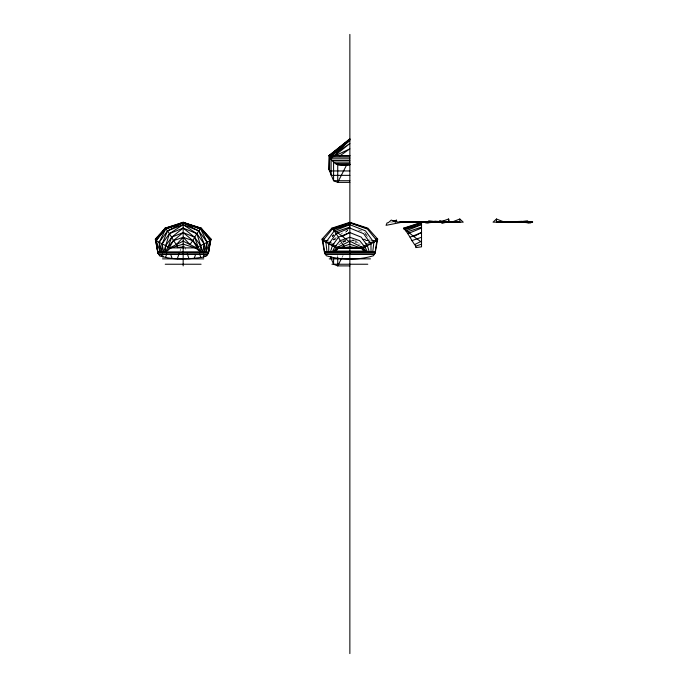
<?xml version="1.0" encoding="UTF-8"?>
<svg xmlns="http://www.w3.org/2000/svg" width="688" height="688" viewBox="0 0 688 688"><rect width="100%" height="100%" fill="white"/><g stroke="black" fill="none" stroke-linecap="round" stroke-linejoin="round"><path stroke-width="0.52" stroke-dasharray="3.44 2.58" d="M180.067 250.948L180.755 248.987M342.099 257.346L343.071 255.446M333.302 234.677L332.295 236.448L333.998 235.09M332.459 236.216L333.783 234.685M346.374 231.89L347.775 230.36M334.007 239.51L336.269 237.394M345.307 232.234L347.586 230.145M343.243 242.58L345.729 240.594M335.202 238.753L333.577 240.043L335.495 239.14M340.904 234.212L342.538 232.922M332.33 236.5L333.998 235.193M338.651 244.911L342.108 242.563M342.968 241.978L344.697 240.8M365.285 240.834L368.45 240.361M355.008 241.712L357.063 241.54M390.397 222.052L392.47 222.052M333.164 239.123L335.357 239.123M362.309 239.123L365.904 239.123M333.207 239.329L335.314 239.329M362.344 239.329L365.466 239.329M351.938 240.043L354.01 240.043M367.461 240.043L370.565 240.043M349.865 240.602L354.096 240.602M365.698 240.611L368.751 240.611M342.676 240.834L345.823 240.834M352.953 240.834L357.063 240.834M355.085 242.331L358.216 242.331M358.31 244.051L360.417 244.051M342.676 241.54L344.731 241.712M342.787 241.385L345.823 241.712M358.517 230.007L362.361 231.297M365.302 233.92L369.25 238.512M364.631 232.286L367.951 237.326M184.539 246.063L186.259 250.948M337.739 255.454L337.739 257.544"/><path stroke-width="1.03" d="M328.718 252.1L328.769 244.051L336.157 233.662L349.865 228.063L363.582 233.662L370.97 244.051L371.021 252.1M328.993 169.644L329.621 155.608L349.865 139.243L328.993 155.608L328.993 169.644L333.577 180.72L337.739 182.38L349.865 182.38M344.052 247.594L344.12 246.175C339.597 240.465 336.974 233.387 331.805 228.192L349.865 222.301L367.934 228.192L377.66 239.123L375.132 253.167L373.352 255.764C358.439 260.245 341.291 260.245 326.387 255.764L324.607 253.167L322.079 239.123L331.805 228.192L349.865 242.15M415.776 246.175L415.715 247.594L421.529 246.837L421.529 222.301L403.469 228.192C408.638 233.387 411.261 240.465 415.776 246.175L421.529 244.137M203.459 257.071L206.641 255.764L208.421 253.167L210.949 239.123L201.223 228.192L183.163 222.301L165.094 228.192L155.368 239.123L157.896 253.167L159.676 255.764C173.591 260.468 189.105 259.213 203.459 257.071L203.7 254.113M157.569 236.844L155.368 239.123L157.896 252.212L206.013 252.118L207.157 242.331L200.724 229.078L183.163 222.301L165.602 229.078L156.15 240.611L157.896 253.167L208.421 253.167L209.152 247.147M375.519 239.123L377.66 239.123L376.886 240.611L375.132 252.212L366.713 252.066L361.372 248.213L349.865 244.137L338.367 248.213L333.026 252.066L327.015 252.118L325.871 242.331L334.273 230.867L349.865 224.692L365.466 230.867L373.868 242.331L372.724 252.118L324.607 252.212L322.853 240.611L322.079 239.123L324.22 239.123M208.421 253.167L210.175 240.611L210.949 239.123L204.345 232.286M157.896 252.212L208.421 252.212L210.949 239.123L210.115 239.123M206.641 255.764L206.976 254.465M161.241 256.271L161.732 254.62M330.421 252.092L332.364 245.659L338.496 237.154L349.865 232.57L361.243 237.154L367.375 245.659L369.318 252.092M165.533 257.604L166.711 253.846M177.306 258.757L179.035 253.872M194.214 258.37L195.53 254.672M206.013 252.118L210.175 240.611L201.223 228.192L183.163 222.757L165.094 228.192L156.15 240.611L160.304 252.118L165.421 252.075L170.676 248.05L183.163 244.137L195.65 248.05L200.905 252.075L208.421 252.212M195.65 248.05L207.157 242.331L198.755 230.867L183.163 224.692L169.446 233.662L165.662 245.659L165.421 252.075L168.078 247.026L171.785 237.154L183.163 228.063L196.871 233.662L204.259 244.051L204.31 252.1L207.157 242.331L210.175 240.611L200.724 229.078L183.163 222.869L165.602 229.078L159.16 242.331L160.304 252.118M346.958 164.337L337.739 182.38L337.739 163.581M341.618 258.301L337.739 265.895L333.577 264.235L330.524 257.106M332.123 252.075L334.789 247.026L340.061 240.688L349.865 237.283L359.669 240.688L364.95 247.026L367.616 252.075M395.54 221.33L396.357 219.893L396.623 220.779M168.001 249.976L173.359 240.688L183.163 232.57L194.541 237.154L200.664 245.659L202.607 252.092L204.259 244.051L198.755 230.867L183.163 222.869L167.562 230.867L159.16 242.331L162.007 252.1L162.067 244.051L167.562 230.867L183.163 224.692L196.871 233.662L200.664 245.659L200.905 252.075L198.239 247.026L194.541 237.154L183.163 228.063L169.446 233.662L162.067 244.051L163.71 252.092L165.662 245.659L171.785 237.154L183.163 232.57L192.967 240.688L198.239 247.026M333.026 252.066L336.398 247.886L349.865 241.153L363.341 247.886L366.713 252.066M447.596 222.026L441.748 222.018L442.178 223.058L448.189 222.026L442.092 222.018L441.404 222.869L448.851 222.026M322.853 240.611L332.313 229.078L349.865 222.869L367.426 229.078L376.886 240.611L363.341 247.886L338.367 248.213L336.398 247.886L322.853 240.611L327.935 240.611M156.21 239.123L155.368 239.123L156.15 240.611L168.078 247.026L173.359 240.688L183.163 237.283L192.967 240.688L198.316 249.976M427.764 222L428.787 220.805L438.626 222.018M159.582 235.322L163.624 230.764M183.163 246.837L177.341 247.594L177.409 246.175L176.42 244.515L183.163 237.283L189.897 244.515C194.197 239.458 196.355 232.811 201.223 228.192L200.681 228.485M159.04 235.322L163.443 230.764M338.367 248.213L336.38 250.475L334.531 251.094L365.208 251.094L363.35 250.475L361.372 248.213M504.571 222.172L496.469 219.016L493.038 222.172L524.17 222.009L506.626 222.018M439.503 222.009L438.918 222.508L441.98 222.387M349.865 164.828C340.233 166.685 332.94 164.707 328.993 155.608L349.865 138.787M329.621 155.608L331.126 155.815L349.865 140.713L329.621 155.608L329.621 170.951L349.865 170.951M334.394 155.884L349.865 143.568L336.475 152.315M339.468 156.107L349.865 148.84L335.495 155.626M331.126 155.815L332.906 154.645M342.16 236.595L349.865 232.363M403.469 228.192L413.823 236.595L421.529 232.363M414.795 244.515L421.529 241.153M407.821 233.662L421.529 228.063M509.903 222.018L532.632 222L530.07 223.041L524.299 222.018M410.16 237.154L421.529 232.57M405.937 230.867L421.529 224.692M451.715 222.172L459.808 219.016L463.248 222.172L444.603 222.164L453.435 222.018L443.106 221.639M442.78 221.106L448.628 219.008L449.23 222.155L444.672 222.155L450.726 222.104M403.976 229.078L421.529 222.869M411.725 240.688L421.529 237.283M336.415 231.624L349.865 227.092M408.079 231.624L421.529 227.092M166.616 228.167L182.191 223.075M332.347 228.485L349.865 222.757M333.654 229.517L349.865 224.228M404.011 228.485L421.529 222.757M405.318 229.517L421.529 224.228M517.651 222.018L527.498 220.805L528.513 222M432.116 222.009L441.593 221.932M435.083 222.018L427.816 222.86L426.13 222M496.469 219.016L496.469 222.172L525.529 222M428.856 222.19L429.372 222.155M437.577 222.061L438.91 222.009M430.765 222.499L442.556 222.018M445.041 222.267L451.156 222.026M504.02 222.026L521.882 221.338L522.76 222.009M514.882 222.276L497.269 222.104L532.632 222M500.073 222.009L520.128 221.536L521.908 222.009M445.403 222.422L459.808 222.172L459.808 219.016M441.619 222.301L434.954 222.276L442.41 222.172L434.954 222.276M444.465 222.233L459.808 222.172M444.422 222.172L459.016 222.104M436.545 222.258L441.576 222.215M517.754 222.052L498.508 222.061M412.671 222.009L400.098 222.009M442.401 222.069L434.386 222.052M452.36 222.026L453.435 222.018M501.896 222.026L526.501 222.009M428.959 222.198L429.716 222.198L412.422 222.155L427.368 222.155M444.345 222.026L457.769 222.061L456.221 222.009M517.763 222.009L520.128 222M328.993 155.608L349.865 155.608M334.248 155.815L349.865 155.815M349.865 157.088L329.569 157.088L349.865 139.354L330.98 158.816L349.865 158.816M332.39 160.536L349.865 160.536M333.8 162.136L349.865 162.136M335.202 163.744L349.865 163.744M336.613 164.372L349.865 164.372M338.023 164.699L349.865 164.699M349.865 175.354L331.126 175.354L331.126 157.87M349.865 180.72L333.577 180.72L333.577 161.783M399.737 222.052L442.487 222M444.465 222.018L457.769 222.061M410.289 222.155L402.385 222.155L386.045 225.329L387.077 222.895L388.385 222.663L391.3 220.04L396.021 222.155M433.956 222.018L442.238 222.009L430.757 222M436.545 222.164L439.856 222.164M371.795 240.611L376.886 240.611M325.871 242.331L331.091 242.331M368.648 242.331L373.868 242.331M328.769 244.051L334.041 244.051M365.689 244.051L370.97 244.051M332.364 245.659L336.484 245.659M363.255 245.659L367.375 245.659M334.789 247.026L339.812 247.026M360.925 247.026L364.95 247.026M336.398 247.886L340.543 247.886M359.196 247.886L363.341 247.886M207.664 254.465L158.661 254.465L158.335 252.419M374.367 254.465L325.364 254.465L324.874 251.395M162.54 258.869L203.777 258.869M329.251 258.869L370.488 258.869M165.24 264.235L201.085 264.235M331.951 264.235L367.788 264.235M349.865 265.895L337.739 265.895L337.739 257.544M449.023 221.88L454.39 222.026L418.708 221.983L422.948 222.009M442.066 222.009L433.526 222.009L434.403 221.338L440.707 221.579M444.904 222.018L454.39 222.026M423.619 222.198L420.738 222.198L431.978 222.018L426.216 223.041L423.653 222L428.985 222.018M436.149 222L438.514 222.009M496.469 222.172L510.892 222.267L497.269 222.112M412.533 222.155L413.643 222.164M438.531 222.052L441.395 222.078M444.62 221.966L453.168 222.026L442.728 221.751M440.621 221.699L434.291 221.536L434.833 222.009M440.449 221.648L434.291 222M441.034 221.562L434.842 221.338L436.416 222.009M448.06 221.863L452.265 222.018M513.73 222.018L525.52 222.499M406.367 222.155L397.337 222L395.634 220.573L392.96 220.728L393.115 221.734L394.37 220.762L395.127 222.043M449.875 222.026L439.572 220.814L441.352 222.018M436.416 221.846L437.577 222.009M170.676 248.05L168.078 247.026M350.846 223.075L366.412 228.167M183.163 222.757L192.889 225.939M196.785 227.212L199.709 228.167M165.645 228.485L165.094 228.192C169.962 232.811 172.12 239.458 176.42 244.515M413.823 236.595L421.529 242.15M205.394 233.8L206.744 235.322M170.787 254.672L172.103 258.37M187.291 253.872L189.011 258.757M199.615 253.846L200.793 257.604M204.585 254.62L205.076 256.271M159.341 254.465L159.676 255.764M156.933 245.143L157.174 247.147M157.414 249.151L157.896 253.167M162.626 254.113L162.867 257.071M448.628 219.008L448.628 222.164M349.865 34.4L349.865 653.6M333.577 257.923L333.577 264.235M331.126 256.813L331.126 258.869M183.163 222.301L183.163 265.895M530.156 222L528.47 222.86L521.203 222.018L530.156 222M183.163 241.153L169.687 247.886L196.63 247.886L183.163 241.153M349.865 246.837L338.229 248.342L361.51 248.342L349.865 246.837M451.99 222.052L444.534 222.147L451.99 222.052M375.132 252.212L324.607 252.212L324.607 253.167L375.132 253.167L375.132 252.212"/></g></svg>
